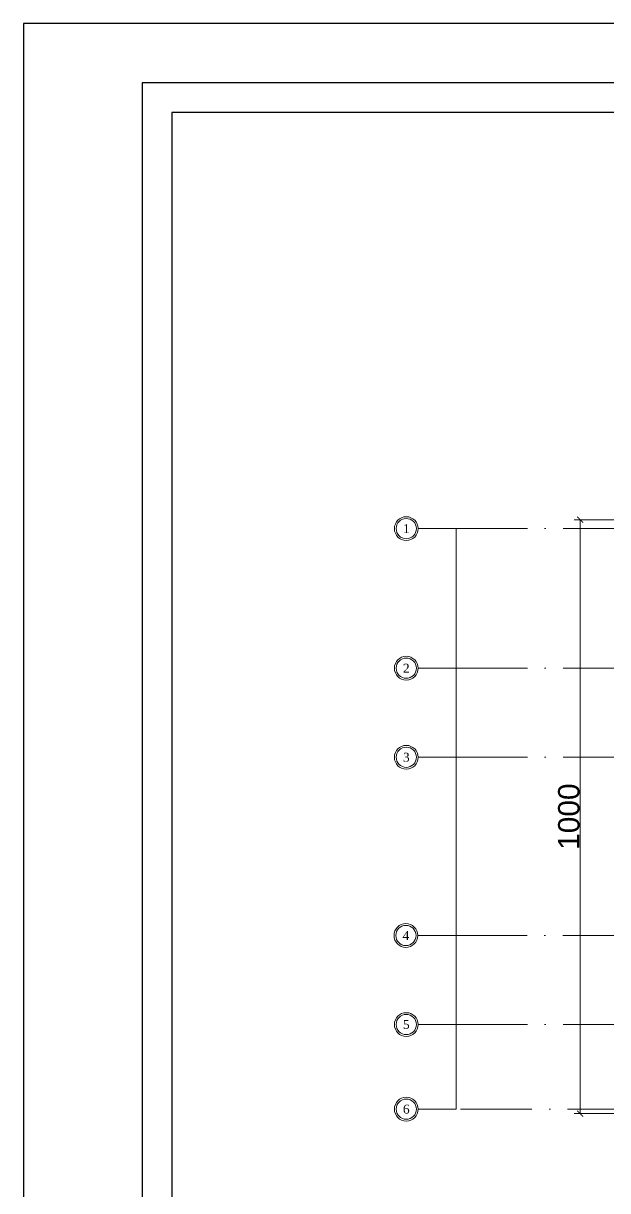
# Model space of a CAD drawing. Header units: millimetres. Extents: x -12161372 to 46643, y -9506984 to 15358.
# Drawn here: x 20576 to 21559, y 5162 to 7128 of the extents above; entities that cross this region are included whole.
import ezdxf

# ---------------------------------------------------------------- set-up
doc = ezdxf.new("R2010")
doc.units = ezdxf.units.MM
doc.linetypes.add('ACAD_ISO10W100', pattern=[18, 12, -3, 0, -3])
doc.layers.add('dimensi', color=50, linetype='Continuous', lineweight=5)
doc.layers.add('teks', color=255, linetype='Continuous', lineweight=5)
doc.styles.get("Standard").update_dxf_attribs({"font": 'arial.ttf'})
doc.styles.add('teks2', font='times.ttf', dxfattribs={"height": 15})
doc.dimstyles.new('ISO-25', dxfattribs={"dimtxt": 4.5, "dimasz": 10, "dimexe": 10, "dimexo": 10, "dimtad": 1, "dimtxsty": 'Standard', "dimblk": 'ARCHTICK', "dimcen": 2.5, "dimclrt": 256, "dimadec": 0, "dimazin": 0, "dimtfac": 1, "dimtmove": 0, "dimatfit": 3, "dimfxl": 75, "dimfxlon": 1, "dimtfillclr": 256, "dimlwd": -1, "dimlwe": -1, "dimarcsym": 0})

# ---------------------------------------------------------------- blocks, each defined once
blk = doc.blocks.new('_ArchTick')
at = {"color": 0, "linetype": 'ByBlock', "const_width": 0.15}
blk.add_lwpolyline([(-0.5, -0.5), (0.5, 0.5)], dxfattribs=at)
blk = doc.blocks.new('*D231')
at = {"layer": 'Defpoints', "color": 0, "ltscale": 10, "transparency": 16777216}
for p in [(21688.8, 6291.8), (21513, 5291.8), (21696.3, 5291.8)]:
    blk.add_point(p, dxfattribs=at)
at = {"layer": 'dimensi', "color": 0, "ltscale": 10, "transparency": 16777216}
for p, q in [((21588, 6291.8), (21503, 6291.8)), ((21513, 6291.8), (21513, 5291.8)), ((21588, 5291.8), (21503, 5291.8))]:
    blk.add_line(p, q, dxfattribs=at)
at = {"layer": 'dimensi', "color": 0, "ltscale": 10, "transparency": 16777216, "xscale": 10, "yscale": 10, "zscale": 10}
for p, rotation in [((21513, 6291.8), 90), ((21513, 5291.8), 270)]:
    blk.add_blockref('_ArchTick', p, dxfattribs=dict(at, rotation=rotation))
at = {"layer": 'dimensi', "ltscale": 10, "transparency": 16777216, "insert": (21494, 5791.8), "char_height": 4.5, "attachment_point": 5, "rotation": 90}
blk.add_mtext('{\\H8x;1000}', dxfattribs=at)

msp = doc.modelspace()

# ---------------------------------------------------------------- linework, layer by layer
for points in [[(20575.942, 4157.522), (24775.942, 4157.522), (24775.942, 7127.522), (20575.942, 7127.522)], [(20775.942, 4257.522), (24675.942, 4257.522), (24675.942, 7027.522), (20775.942, 7027.522)], [(20825.942, 4307.522), (24075.942, 4307.522), (24075.942, 6977.522), (20825.942, 6977.522)]]:
    msp.add_lwpolyline(points, close=True)
at = {"layer": 'teks', "ltscale": 0.8}
for p, q in [((21304.299, 6276.755), (21240.342, 6276.755)), ((21304.299, 6041.755), (21240.342, 6041.755)), ((21304.299, 5891.755), (21240.342, 5891.755)), ((21303.674, 5591.755), (21239.717, 5591.755)), ((21304.299, 5441.755), (21240.342, 5441.755)), ((21304.299, 5299.255), (21240.342, 5299.255))]:
    msp.add_line(p, q, dxfattribs=at)
at = {"layer": 'teks', "linetype": 'ACAD_ISO10W100', "lineweight": 0, "ltscale": 10, "transparency": 33554687}
for p, q in [((21304.299, 6276.755), (23266.604, 6276.755)), ((21304.299, 6041.755), (23266.604, 6041.755)), ((21304.299, 5891.755), (23266.604, 5891.755)), ((21303.674, 5591.755), (23265.979, 5591.755)), ((21304.299, 5441.755), (23243.479, 5441.755)), ((21311.799, 5299.255), (23274.104, 5299.255))]:
    msp.add_line(p, q, dxfattribs=at)
at = {"layer": 'teks', "ltscale": 10}
msp.add_line((21304.299, 6276.755), (21304.299, 5299.255), dxfattribs=at)
at = {"layer": 'teks'}
for centre, radius in [((21220.342, 6276.755), 20), ((21220.342, 6276.755), 17), ((21220.342, 6041.755), 20), ((21220.342, 6041.755), 17), ((21220.342, 5891.755), 20), ((21220.342, 5891.755), 17), ((21219.717, 5591.755), 20), ((21219.717, 5591.755), 17), ((21220.342, 5441.755), 20), ((21220.342, 5441.755), 17), ((21220.342, 5299.255), 20), ((21220.342, 5299.255), 17)]:
    msp.add_circle(centre, radius, dxfattribs=at)

# ---------------------------------------------------------------- texts
at = {"layer": 'teks', "char_height": 15, "attachment_point": 5, "style": 'teks2'}
for s, insert in [('1', (21220.342, 6276.755)), ('2', (21220.342, 6041.755)), ('3', (21220.342, 5891.755)), ('4', (21219.717, 5591.755)), ('5', (21220.342, 5441.755)), ('6', (21220.342, 5299.255))]:
    msp.add_mtext_dynamic_manual_height_columns(s, width=35.65071, gutter_width=15, heights=[0], dxfattribs=dict(at, insert=insert))

# ---------------------------------------------------------------- dimensions: what is measured, and where the dimension line sits
at = {"layer": 'dimensi', "ltscale": 10}
dim = msp.add_linear_dim(base=(21513.042, 5291.755), p1=(21688.825, 6291.755), p2=(21696.325, 5291.755), angle=90, text='{\\H8x;<>}', dimstyle='ISO-25', dxfattribs=at)
dim.commit()
dim.dimension.update_dxf_attribs({"geometry": '*D231', "text_midpoint": (21494.037, 5791.755)})

doc.saveas('drawing.dxf')
